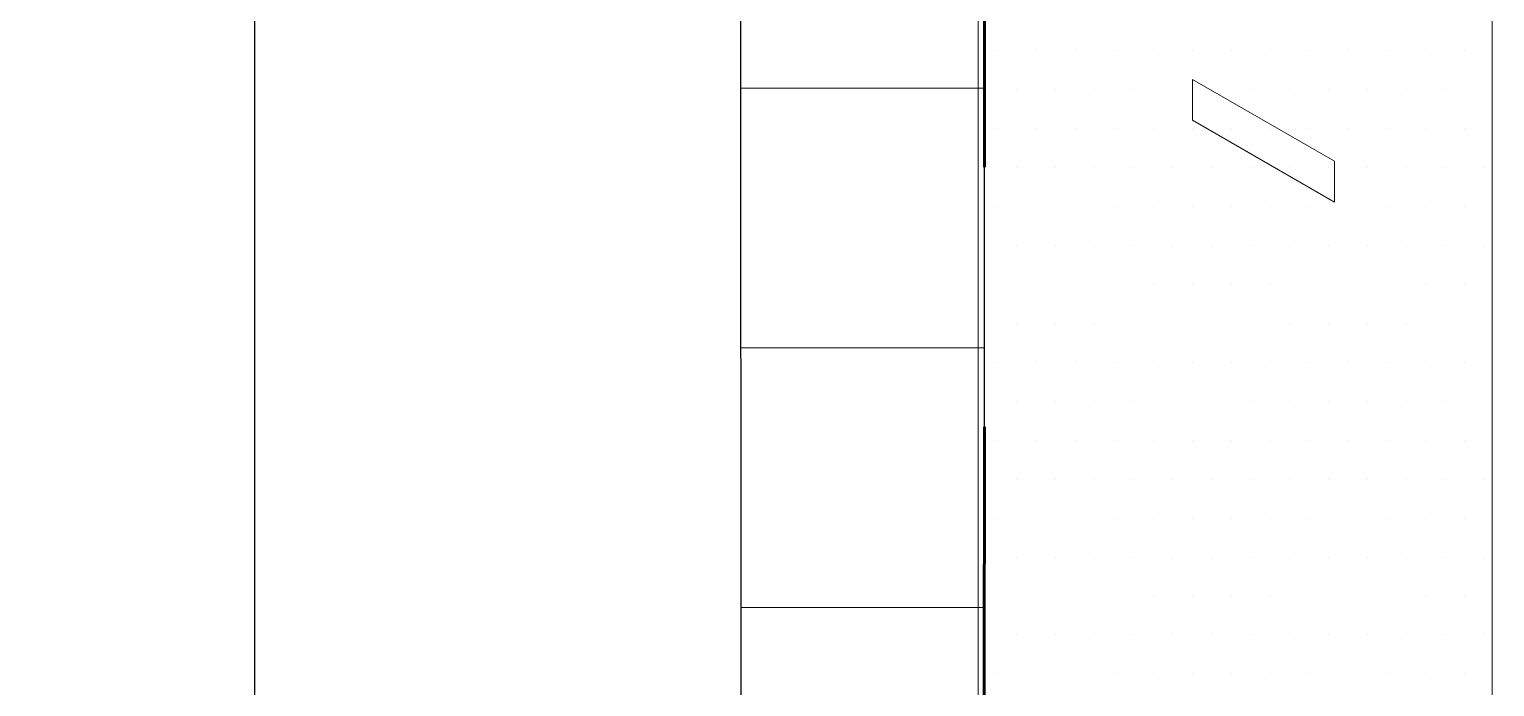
# Model space of a CAD drawing. Header units: inches. Extents: x -20.7 to 76.3, y -55.2 to 19.1.
# Drawn here: x 46.451 to 47.157, y -36.401 to -36.084 of the extents above; entities that cross this region are included whole.
import ezdxf

# ---------------------------------------------------------------- set-up
doc = ezdxf.new("R2010")
doc.units = ezdxf.units.IN
doc.header["$MEASUREMENT"] = 0
doc.linetypes.add('AI-Linetype-79', pattern=[0.375113, 0.250075, -0.125038])
for name, color, linetype, lineweight in [('.ATI-HATCH', 7, 'Continuous', 0), ('G-ANNO-TTLB', 7, 'Continuous', 0), ('TYVEK', 7, 'Continuous', 0)]:
    doc.layers.add(name, color=color, linetype=linetype, lineweight=lineweight)

# ---------------------------------------------------------------- blocks, each defined once
blk = doc.blocks.new('Block_678')
at = {"layer": '.ATI-HATCH'}
for points, knots in [([(46.43599, -36.52153), (46.43599, -36.52153), (46.19759, -36.57267), (46.19759, -36.57267), (46.19759, -36.57267), (46.19516, -32.98972), (46.19516, -32.98972), (46.19516, -32.98972), (46.66671, -33.26015), (46.66671, -33.26015), (46.66671, -33.26015), (46.43623, -33.39643), (46.43623, -33.39643), (46.43623, -33.39643), (46.43599, -33.39629), (46.43599, -33.39629), (46.43599, -33.39629), (46.43599, -36.52153), (46.43599, -36.52153)], [0, 0, 0, 0, 1, 1, 1, 2, 2, 2, 3, 3, 3, 4, 4, 4, 5, 5, 5, 6, 6, 6, 6]), ([(46.90438, -36.42107), (46.90653, -36.42061), (46.9087, -36.42022), (46.91089, -36.41991), (46.91089, -36.41991), (46.91018, -33.66826), (46.91018, -33.66826), (46.91018, -33.66826), (46.91042, -33.6684), (46.91042, -33.6684), (46.91042, -33.6684), (47.14092, -33.53212), (47.14092, -33.53212), (47.14092, -33.53212), (46.79181, -33.3319), (46.79181, -33.3319), (46.79181, -33.3319), (46.79392, -36.44476), (46.79392, -36.44476), (46.79392, -36.44476), (46.90438, -36.42107), (46.90438, -36.42107)], [0, 0, 0, 0, 1, 1, 1, 2, 2, 2, 3, 3, 3, 4, 4, 4, 5, 5, 5, 6, 6, 6, 7, 7, 7, 7])]:
    blk.add_open_spline(points, degree=3, knots=knots, dxfattribs=at)
at = {"layer": '.ATI-HATCH', "color": 8, "lineweight": 0, "true_color": 0x808080}
for points in [[(46.79369, -36.11257), (46.79369, -36.11257), (46.91081, -36.11257), (46.91081, -36.11257)], [(46.79378, -36.2376), (46.79378, -36.2376), (46.91084, -36.2376), (46.91084, -36.2376)], [(46.79386, -36.36264), (46.79386, -36.36264), (46.91087, -36.36264), (46.91087, -36.36264)]]:
    blk.add_open_spline(points, degree=3, dxfattribs=at)
blk = doc.blocks.new('Block_679')
at = {"layer": '.ATI-HATCH'}
for points in [[(47.15539, -35.28327), (47.15539, -35.28327), (46.90791, -35.13328), (46.90791, -35.13328), (46.90791, -35.13328), (46.90791, -37.44057), (46.90791, -37.44057), (46.90791, -37.44057), (47.15539, -37.59056), (47.15539, -37.59056), (47.15539, -37.59056), (47.15539, -35.28327), (47.15539, -35.28327)], [(47.15539, -37.59056), (47.15539, -37.59056), (47.29189, -37.51254), (47.29189, -37.51254), (47.29189, -37.51254), (47.29189, -35.36599), (47.29189, -35.36599), (47.29189, -35.36599), (47.15539, -35.28327), (47.15539, -35.28327), (47.15539, -35.28327), (47.15539, -37.59056), (47.15539, -37.59056)]]:
    blk.add_open_spline(points, degree=3, knots=[0, 0, 0, 0, 1, 1, 1, 2, 2, 2, 3, 3, 3, 4, 4, 4, 4], dxfattribs=at)
at = {"layer": '.ATI-HATCH', "color": 8, "lineweight": 0, "true_color": 0x808080}
for points in [[(46.91713, -36.0945), (46.91713, -36.0945), (46.91713, -36.0945), (46.91713, -36.0945)], [(46.93589, -36.0945), (46.93589, -36.0945), (46.93589, -36.0945), (46.93589, -36.0945)], [(46.95464, -36.0945), (46.95464, -36.0945), (46.95464, -36.0945), (46.95464, -36.0945)], [(46.9734, -36.0945), (46.9734, -36.0945), (46.9734, -36.0945), (46.9734, -36.0945)], [(46.99215, -36.0945), (46.99215, -36.0945), (46.99215, -36.0945), (46.99215, -36.0945)], [(47.01091, -36.0945), (47.01091, -36.0945), (47.01091, -36.0945), (47.01091, -36.0945)], [(47.02967, -36.0945), (47.02967, -36.0945), (47.02967, -36.0945), (47.02967, -36.0945)], [(47.04842, -36.0945), (47.04842, -36.0945), (47.04842, -36.0945), (47.04842, -36.0945)], [(47.06718, -36.0945), (47.06718, -36.0945), (47.06718, -36.0945), (47.06718, -36.0945)], [(47.08593, -36.0945), (47.08593, -36.0945), (47.08593, -36.0945), (47.08593, -36.0945)], [(47.10469, -36.0945), (47.10469, -36.0945), (47.10469, -36.0945), (47.10469, -36.0945)], [(47.12344, -36.0945), (47.12344, -36.0945), (47.12344, -36.0945), (47.12344, -36.0945)], [(47.1422, -36.0945), (47.1422, -36.0945), (47.1422, -36.0945), (47.1422, -36.0945)], [(46.92651, -36.11325), (46.92651, -36.11325), (46.92651, -36.11325), (46.92651, -36.11325)], [(46.94527, -36.11325), (46.94527, -36.11325), (46.94527, -36.11325), (46.94527, -36.11325)], [(46.96402, -36.11325), (46.96402, -36.11325), (46.96402, -36.11325), (46.96402, -36.11325)], [(46.98278, -36.11325), (46.98278, -36.11325), (46.98278, -36.11325), (46.98278, -36.11325)], [(47.00153, -36.11325), (47.00153, -36.11325), (47.00153, -36.11325), (47.00153, -36.11325)], [(47.02029, -36.11325), (47.02029, -36.11325), (47.02029, -36.11325), (47.02029, -36.11325)], [(47.03904, -36.11325), (47.03904, -36.11325), (47.03904, -36.11325), (47.03904, -36.11325)], [(47.0578, -36.11325), (47.0578, -36.11325), (47.0578, -36.11325), (47.0578, -36.11325)], [(47.07656, -36.11325), (47.07656, -36.11325), (47.07656, -36.11325), (47.07656, -36.11325)], [(47.09531, -36.11325), (47.09531, -36.11325), (47.09531, -36.11325), (47.09531, -36.11325)], [(47.11407, -36.11325), (47.11407, -36.11325), (47.11407, -36.11325), (47.11407, -36.11325)], [(47.13282, -36.11325), (47.13282, -36.11325), (47.13282, -36.11325), (47.13282, -36.11325)], [(47.15158, -36.11325), (47.15158, -36.11325), (47.15158, -36.11325), (47.15158, -36.11325)], [(46.91713, -36.13201), (46.91713, -36.13201), (46.91713, -36.13201), (46.91713, -36.13201)], [(46.93589, -36.13201), (46.93589, -36.13201), (46.93589, -36.13201), (46.93589, -36.13201)], [(46.95464, -36.13201), (46.95464, -36.13201), (46.95464, -36.13201), (46.95464, -36.13201)], [(46.9734, -36.13201), (46.9734, -36.13201), (46.9734, -36.13201), (46.9734, -36.13201)], [(46.99215, -36.13201), (46.99215, -36.13201), (46.99215, -36.13201), (46.99215, -36.13201)], [(47.01091, -36.13201), (47.01091, -36.13201), (47.01091, -36.13201), (47.01091, -36.13201)], [(47.02967, -36.13201), (47.02967, -36.13201), (47.02967, -36.13201), (47.02967, -36.13201)], [(47.04842, -36.13201), (47.04842, -36.13201), (47.04842, -36.13201), (47.04842, -36.13201)], [(47.06718, -36.13201), (47.06718, -36.13201), (47.06718, -36.13201), (47.06718, -36.13201)], [(47.08593, -36.13201), (47.08593, -36.13201), (47.08593, -36.13201), (47.08593, -36.13201)], [(47.10469, -36.13201), (47.10469, -36.13201), (47.10469, -36.13201), (47.10469, -36.13201)], [(47.12344, -36.13201), (47.12344, -36.13201), (47.12344, -36.13201), (47.12344, -36.13201)], [(47.1422, -36.13201), (47.1422, -36.13201), (47.1422, -36.13201), (47.1422, -36.13201)], [(46.92651, -36.15076), (46.92651, -36.15076), (46.92651, -36.15076), (46.92651, -36.15076)], [(46.94527, -36.15076), (46.94527, -36.15076), (46.94527, -36.15076), (46.94527, -36.15076)], [(46.96402, -36.15076), (46.96402, -36.15076), (46.96402, -36.15076), (46.96402, -36.15076)], [(46.98278, -36.15076), (46.98278, -36.15076), (46.98278, -36.15076), (46.98278, -36.15076)], [(47.00153, -36.15076), (47.00153, -36.15076), (47.00153, -36.15076), (47.00153, -36.15076)], [(47.02029, -36.15076), (47.02029, -36.15076), (47.02029, -36.15076), (47.02029, -36.15076)], [(47.03904, -36.15076), (47.03904, -36.15076), (47.03904, -36.15076), (47.03904, -36.15076)], [(47.0578, -36.15076), (47.0578, -36.15076), (47.0578, -36.15076), (47.0578, -36.15076)], [(47.07656, -36.15076), (47.07656, -36.15076), (47.07656, -36.15076), (47.07656, -36.15076)], [(47.09531, -36.15076), (47.09531, -36.15076), (47.09531, -36.15076), (47.09531, -36.15076)], [(47.11407, -36.15076), (47.11407, -36.15076), (47.11407, -36.15076), (47.11407, -36.15076)], [(47.13282, -36.15076), (47.13282, -36.15076), (47.13282, -36.15076), (47.13282, -36.15076)], [(47.15158, -36.15076), (47.15158, -36.15076), (47.15158, -36.15076), (47.15158, -36.15076)], [(46.91713, -36.16952), (46.91713, -36.16952), (46.91713, -36.16952), (46.91713, -36.16952)], [(46.93589, -36.16952), (46.93589, -36.16952), (46.93589, -36.16952), (46.93589, -36.16952)], [(46.95464, -36.16952), (46.95464, -36.16952), (46.95464, -36.16952), (46.95464, -36.16952)], [(46.9734, -36.16952), (46.9734, -36.16952), (46.9734, -36.16952), (46.9734, -36.16952)], [(46.99215, -36.16952), (46.99215, -36.16952), (46.99215, -36.16952), (46.99215, -36.16952)], [(47.01091, -36.16952), (47.01091, -36.16952), (47.01091, -36.16952), (47.01091, -36.16952)], [(47.02967, -36.16952), (47.02967, -36.16952), (47.02967, -36.16952), (47.02967, -36.16952)], [(47.04842, -36.16952), (47.04842, -36.16952), (47.04842, -36.16952), (47.04842, -36.16952)], [(47.06718, -36.16952), (47.06718, -36.16952), (47.06718, -36.16952), (47.06718, -36.16952)], [(47.08593, -36.16952), (47.08593, -36.16952), (47.08593, -36.16952), (47.08593, -36.16952)], [(47.10469, -36.16952), (47.10469, -36.16952), (47.10469, -36.16952), (47.10469, -36.16952)], [(47.12344, -36.16952), (47.12344, -36.16952), (47.12344, -36.16952), (47.12344, -36.16952)], [(47.1422, -36.16952), (47.1422, -36.16952), (47.1422, -36.16952), (47.1422, -36.16952)], [(46.92651, -36.18828), (46.92651, -36.18828), (46.92651, -36.18828), (46.92651, -36.18828)], [(46.94527, -36.18828), (46.94527, -36.18828), (46.94527, -36.18828), (46.94527, -36.18828)], [(46.96402, -36.18828), (46.96402, -36.18828), (46.96402, -36.18828), (46.96402, -36.18828)], [(46.98278, -36.18828), (46.98278, -36.18828), (46.98278, -36.18828), (46.98278, -36.18828)], [(47.00153, -36.18828), (47.00153, -36.18828), (47.00153, -36.18828), (47.00153, -36.18828)], [(47.02029, -36.18828), (47.02029, -36.18828), (47.02029, -36.18828), (47.02029, -36.18828)], [(47.03904, -36.18828), (47.03904, -36.18828), (47.03904, -36.18828), (47.03904, -36.18828)], [(47.0578, -36.18828), (47.0578, -36.18828), (47.0578, -36.18828), (47.0578, -36.18828)], [(47.07656, -36.18828), (47.07656, -36.18828), (47.07656, -36.18828), (47.07656, -36.18828)], [(47.09531, -36.18828), (47.09531, -36.18828), (47.09531, -36.18828), (47.09531, -36.18828)], [(47.11407, -36.18828), (47.11407, -36.18828), (47.11407, -36.18828), (47.11407, -36.18828)], [(47.13282, -36.18828), (47.13282, -36.18828), (47.13282, -36.18828), (47.13282, -36.18828)], [(47.15158, -36.18828), (47.15158, -36.18828), (47.15158, -36.18828), (47.15158, -36.18828)], [(46.91713, -36.20703), (46.91713, -36.20703), (46.91713, -36.20703), (46.91713, -36.20703)], [(46.93589, -36.20703), (46.93589, -36.20703), (46.93589, -36.20703), (46.93589, -36.20703)], [(46.95464, -36.20703), (46.95464, -36.20703), (46.95464, -36.20703), (46.95464, -36.20703)], [(46.9734, -36.20703), (46.9734, -36.20703), (46.9734, -36.20703), (46.9734, -36.20703)], [(46.99215, -36.20703), (46.99215, -36.20703), (46.99215, -36.20703), (46.99215, -36.20703)], [(47.01091, -36.20703), (47.01091, -36.20703), (47.01091, -36.20703), (47.01091, -36.20703)], [(47.02967, -36.20703), (47.02967, -36.20703), (47.02967, -36.20703), (47.02967, -36.20703)], [(47.04842, -36.20703), (47.04842, -36.20703), (47.04842, -36.20703), (47.04842, -36.20703)], [(47.06718, -36.20703), (47.06718, -36.20703), (47.06718, -36.20703), (47.06718, -36.20703)], [(47.08593, -36.20703), (47.08593, -36.20703), (47.08593, -36.20703), (47.08593, -36.20703)], [(47.10469, -36.20703), (47.10469, -36.20703), (47.10469, -36.20703), (47.10469, -36.20703)], [(47.12344, -36.20703), (47.12344, -36.20703), (47.12344, -36.20703), (47.12344, -36.20703)], [(47.1422, -36.20703), (47.1422, -36.20703), (47.1422, -36.20703), (47.1422, -36.20703)], [(46.92651, -36.22579), (46.92651, -36.22579), (46.92651, -36.22579), (46.92651, -36.22579)], [(46.94527, -36.22579), (46.94527, -36.22579), (46.94527, -36.22579), (46.94527, -36.22579)], [(46.96402, -36.22579), (46.96402, -36.22579), (46.96402, -36.22579), (46.96402, -36.22579)], [(46.98278, -36.22579), (46.98278, -36.22579), (46.98278, -36.22579), (46.98278, -36.22579)], [(47.00153, -36.22579), (47.00153, -36.22579), (47.00153, -36.22579), (47.00153, -36.22579)], [(47.02029, -36.22579), (47.02029, -36.22579), (47.02029, -36.22579), (47.02029, -36.22579)], [(47.03904, -36.22579), (47.03904, -36.22579), (47.03904, -36.22579), (47.03904, -36.22579)], [(47.0578, -36.22579), (47.0578, -36.22579), (47.0578, -36.22579), (47.0578, -36.22579)], [(47.07656, -36.22579), (47.07656, -36.22579), (47.07656, -36.22579), (47.07656, -36.22579)], [(47.09531, -36.22579), (47.09531, -36.22579), (47.09531, -36.22579), (47.09531, -36.22579)], [(47.11407, -36.22579), (47.11407, -36.22579), (47.11407, -36.22579), (47.11407, -36.22579)], [(47.13282, -36.22579), (47.13282, -36.22579), (47.13282, -36.22579), (47.13282, -36.22579)], [(47.15158, -36.22579), (47.15158, -36.22579), (47.15158, -36.22579), (47.15158, -36.22579)], [(46.91713, -36.24454), (46.91713, -36.24454), (46.91713, -36.24454), (46.91713, -36.24454)], [(46.93589, -36.24454), (46.93589, -36.24454), (46.93589, -36.24454), (46.93589, -36.24454)], [(46.95464, -36.24454), (46.95464, -36.24454), (46.95464, -36.24454), (46.95464, -36.24454)], [(46.9734, -36.24454), (46.9734, -36.24454), (46.9734, -36.24454), (46.9734, -36.24454)], [(46.99215, -36.24454), (46.99215, -36.24454), (46.99215, -36.24454), (46.99215, -36.24454)], [(47.01091, -36.24454), (47.01091, -36.24454), (47.01091, -36.24454), (47.01091, -36.24454)], [(47.02967, -36.24454), (47.02967, -36.24454), (47.02967, -36.24454), (47.02967, -36.24454)], [(47.04842, -36.24454), (47.04842, -36.24454), (47.04842, -36.24454), (47.04842, -36.24454)], [(47.06718, -36.24454), (47.06718, -36.24454), (47.06718, -36.24454), (47.06718, -36.24454)], [(47.08593, -36.24454), (47.08593, -36.24454), (47.08593, -36.24454), (47.08593, -36.24454)], [(47.10469, -36.24454), (47.10469, -36.24454), (47.10469, -36.24454), (47.10469, -36.24454)], [(47.12344, -36.24454), (47.12344, -36.24454), (47.12344, -36.24454), (47.12344, -36.24454)], [(47.1422, -36.24454), (47.1422, -36.24454), (47.1422, -36.24454), (47.1422, -36.24454)], [(46.92651, -36.2633), (46.92651, -36.2633), (46.92651, -36.2633), (46.92651, -36.2633)], [(46.94527, -36.2633), (46.94527, -36.2633), (46.94527, -36.2633), (46.94527, -36.2633)], [(46.96402, -36.2633), (46.96402, -36.2633), (46.96402, -36.2633), (46.96402, -36.2633)], [(46.98278, -36.2633), (46.98278, -36.2633), (46.98278, -36.2633), (46.98278, -36.2633)], [(47.00153, -36.2633), (47.00153, -36.2633), (47.00153, -36.2633), (47.00153, -36.2633)], [(47.02029, -36.2633), (47.02029, -36.2633), (47.02029, -36.2633), (47.02029, -36.2633)], [(47.03904, -36.2633), (47.03904, -36.2633), (47.03904, -36.2633), (47.03904, -36.2633)], [(47.0578, -36.2633), (47.0578, -36.2633), (47.0578, -36.2633), (47.0578, -36.2633)], [(47.07656, -36.2633), (47.07656, -36.2633), (47.07656, -36.2633), (47.07656, -36.2633)], [(47.09531, -36.2633), (47.09531, -36.2633), (47.09531, -36.2633), (47.09531, -36.2633)], [(47.11407, -36.2633), (47.11407, -36.2633), (47.11407, -36.2633), (47.11407, -36.2633)], [(47.13282, -36.2633), (47.13282, -36.2633), (47.13282, -36.2633), (47.13282, -36.2633)], [(47.15158, -36.2633), (47.15158, -36.2633), (47.15158, -36.2633), (47.15158, -36.2633)], [(46.91713, -36.28205), (46.91713, -36.28205), (46.91713, -36.28205), (46.91713, -36.28205)], [(46.93589, -36.28205), (46.93589, -36.28205), (46.93589, -36.28205), (46.93589, -36.28205)], [(46.95464, -36.28205), (46.95464, -36.28205), (46.95464, -36.28205), (46.95464, -36.28205)], [(46.9734, -36.28205), (46.9734, -36.28205), (46.9734, -36.28205), (46.9734, -36.28205)], [(46.99215, -36.28205), (46.99215, -36.28205), (46.99215, -36.28205), (46.99215, -36.28205)], [(47.01091, -36.28205), (47.01091, -36.28205), (47.01091, -36.28205), (47.01091, -36.28205)], [(47.02967, -36.28205), (47.02967, -36.28205), (47.02967, -36.28205), (47.02967, -36.28205)], [(47.04842, -36.28205), (47.04842, -36.28205), (47.04842, -36.28205), (47.04842, -36.28205)], [(47.06718, -36.28205), (47.06718, -36.28205), (47.06718, -36.28205), (47.06718, -36.28205)], [(47.08593, -36.28205), (47.08593, -36.28205), (47.08593, -36.28205), (47.08593, -36.28205)], [(47.10469, -36.28205), (47.10469, -36.28205), (47.10469, -36.28205), (47.10469, -36.28205)], [(47.12344, -36.28205), (47.12344, -36.28205), (47.12344, -36.28205), (47.12344, -36.28205)], [(47.1422, -36.28205), (47.1422, -36.28205), (47.1422, -36.28205), (47.1422, -36.28205)], [(46.92651, -36.30081), (46.92651, -36.30081), (46.92651, -36.30081), (46.92651, -36.30081)], [(46.94527, -36.30081), (46.94527, -36.30081), (46.94527, -36.30081), (46.94527, -36.30081)], [(46.96402, -36.30081), (46.96402, -36.30081), (46.96402, -36.30081), (46.96402, -36.30081)], [(46.98278, -36.30081), (46.98278, -36.30081), (46.98278, -36.30081), (46.98278, -36.30081)], [(47.00153, -36.30081), (47.00153, -36.30081), (47.00153, -36.30081), (47.00153, -36.30081)], [(47.02029, -36.30081), (47.02029, -36.30081), (47.02029, -36.30081), (47.02029, -36.30081)], [(47.03904, -36.30081), (47.03904, -36.30081), (47.03904, -36.30081), (47.03904, -36.30081)], [(47.0578, -36.30081), (47.0578, -36.30081), (47.0578, -36.30081), (47.0578, -36.30081)], [(47.07656, -36.30081), (47.07656, -36.30081), (47.07656, -36.30081), (47.07656, -36.30081)], [(47.09531, -36.30081), (47.09531, -36.30081), (47.09531, -36.30081), (47.09531, -36.30081)], [(47.11407, -36.30081), (47.11407, -36.30081), (47.11407, -36.30081), (47.11407, -36.30081)], [(47.13282, -36.30081), (47.13282, -36.30081), (47.13282, -36.30081), (47.13282, -36.30081)], [(47.15158, -36.30081), (47.15158, -36.30081), (47.15158, -36.30081), (47.15158, -36.30081)], [(46.91713, -36.31956), (46.91713, -36.31956), (46.91713, -36.31956), (46.91713, -36.31956)], [(46.93589, -36.31956), (46.93589, -36.31956), (46.93589, -36.31956), (46.93589, -36.31956)], [(46.95464, -36.31956), (46.95464, -36.31956), (46.95464, -36.31956), (46.95464, -36.31956)], [(46.9734, -36.31956), (46.9734, -36.31956), (46.9734, -36.31956), (46.9734, -36.31956)], [(46.99215, -36.31956), (46.99215, -36.31956), (46.99215, -36.31956), (46.99215, -36.31956)], [(47.01091, -36.31956), (47.01091, -36.31956), (47.01091, -36.31956), (47.01091, -36.31956)], [(47.02967, -36.31956), (47.02967, -36.31956), (47.02967, -36.31956), (47.02967, -36.31956)], [(47.04842, -36.31956), (47.04842, -36.31956), (47.04842, -36.31956), (47.04842, -36.31956)], [(47.06718, -36.31956), (47.06718, -36.31956), (47.06718, -36.31956), (47.06718, -36.31956)], [(47.08593, -36.31956), (47.08593, -36.31956), (47.08593, -36.31956), (47.08593, -36.31956)], [(47.10469, -36.31956), (47.10469, -36.31956), (47.10469, -36.31956), (47.10469, -36.31956)], [(47.12344, -36.31956), (47.12344, -36.31956), (47.12344, -36.31956), (47.12344, -36.31956)], [(47.1422, -36.31956), (47.1422, -36.31956), (47.1422, -36.31956), (47.1422, -36.31956)], [(46.92651, -36.33832), (46.92651, -36.33832), (46.92651, -36.33832), (46.92651, -36.33832)], [(46.94527, -36.33832), (46.94527, -36.33832), (46.94527, -36.33832), (46.94527, -36.33832)], [(46.96402, -36.33832), (46.96402, -36.33832), (46.96402, -36.33832), (46.96402, -36.33832)], [(46.98278, -36.33832), (46.98278, -36.33832), (46.98278, -36.33832), (46.98278, -36.33832)], [(47.00153, -36.33832), (47.00153, -36.33832), (47.00153, -36.33832), (47.00153, -36.33832)], [(47.02029, -36.33832), (47.02029, -36.33832), (47.02029, -36.33832), (47.02029, -36.33832)], [(47.03904, -36.33832), (47.03904, -36.33832), (47.03904, -36.33832), (47.03904, -36.33832)], [(47.0578, -36.33832), (47.0578, -36.33832), (47.0578, -36.33832), (47.0578, -36.33832)], [(47.07656, -36.33832), (47.07656, -36.33832), (47.07656, -36.33832), (47.07656, -36.33832)], [(47.09531, -36.33832), (47.09531, -36.33832), (47.09531, -36.33832), (47.09531, -36.33832)], [(47.11407, -36.33832), (47.11407, -36.33832), (47.11407, -36.33832), (47.11407, -36.33832)], [(47.13282, -36.33832), (47.13282, -36.33832), (47.13282, -36.33832), (47.13282, -36.33832)], [(47.15158, -36.33832), (47.15158, -36.33832), (47.15158, -36.33832), (47.15158, -36.33832)], [(46.91713, -36.35708), (46.91713, -36.35708), (46.91713, -36.35708), (46.91713, -36.35708)], [(46.93589, -36.35708), (46.93589, -36.35708), (46.93589, -36.35708), (46.93589, -36.35708)], [(46.95464, -36.35708), (46.95464, -36.35708), (46.95464, -36.35708), (46.95464, -36.35708)], [(46.9734, -36.35708), (46.9734, -36.35708), (46.9734, -36.35708), (46.9734, -36.35708)], [(46.99215, -36.35708), (46.99215, -36.35708), (46.99215, -36.35708), (46.99215, -36.35708)], [(47.01091, -36.35708), (47.01091, -36.35708), (47.01091, -36.35708), (47.01091, -36.35708)], [(47.02967, -36.35708), (47.02967, -36.35708), (47.02967, -36.35708), (47.02967, -36.35708)], [(47.04842, -36.35708), (47.04842, -36.35708), (47.04842, -36.35708), (47.04842, -36.35708)], [(47.06718, -36.35708), (47.06718, -36.35708), (47.06718, -36.35708), (47.06718, -36.35708)], [(47.08593, -36.35708), (47.08593, -36.35708), (47.08593, -36.35708), (47.08593, -36.35708)], [(47.10469, -36.35708), (47.10469, -36.35708), (47.10469, -36.35708), (47.10469, -36.35708)], [(47.12344, -36.35708), (47.12344, -36.35708), (47.12344, -36.35708), (47.12344, -36.35708)], [(47.1422, -36.35708), (47.1422, -36.35708), (47.1422, -36.35708), (47.1422, -36.35708)], [(46.92651, -36.37583), (46.92651, -36.37583), (46.92651, -36.37583), (46.92651, -36.37583)], [(46.94527, -36.37583), (46.94527, -36.37583), (46.94527, -36.37583), (46.94527, -36.37583)], [(46.96402, -36.37583), (46.96402, -36.37583), (46.96402, -36.37583), (46.96402, -36.37583)], [(46.98278, -36.37583), (46.98278, -36.37583), (46.98278, -36.37583), (46.98278, -36.37583)], [(47.00153, -36.37583), (47.00153, -36.37583), (47.00153, -36.37583), (47.00153, -36.37583)], [(47.02029, -36.37583), (47.02029, -36.37583), (47.02029, -36.37583), (47.02029, -36.37583)], [(47.03904, -36.37583), (47.03904, -36.37583), (47.03904, -36.37583), (47.03904, -36.37583)], [(47.0578, -36.37583), (47.0578, -36.37583), (47.0578, -36.37583), (47.0578, -36.37583)], [(47.07656, -36.37583), (47.07656, -36.37583), (47.07656, -36.37583), (47.07656, -36.37583)], [(47.09531, -36.37583), (47.09531, -36.37583), (47.09531, -36.37583), (47.09531, -36.37583)], [(47.11407, -36.37583), (47.11407, -36.37583), (47.11407, -36.37583), (47.11407, -36.37583)], [(47.13282, -36.37583), (47.13282, -36.37583), (47.13282, -36.37583), (47.13282, -36.37583)], [(47.15158, -36.37583), (47.15158, -36.37583), (47.15158, -36.37583), (47.15158, -36.37583)], [(46.91713, -36.39459), (46.91713, -36.39459), (46.91713, -36.39459), (46.91713, -36.39459)], [(46.93589, -36.39459), (46.93589, -36.39459), (46.93589, -36.39459), (46.93589, -36.39459)], [(46.95464, -36.39459), (46.95464, -36.39459), (46.95464, -36.39459), (46.95464, -36.39459)], [(46.9734, -36.39459), (46.9734, -36.39459), (46.9734, -36.39459), (46.9734, -36.39459)], [(46.99215, -36.39459), (46.99215, -36.39459), (46.99215, -36.39459), (46.99215, -36.39459)], [(47.01091, -36.39459), (47.01091, -36.39459), (47.01091, -36.39459), (47.01091, -36.39459)], [(47.02967, -36.39459), (47.02967, -36.39459), (47.02967, -36.39459), (47.02967, -36.39459)], [(47.04842, -36.39459), (47.04842, -36.39459), (47.04842, -36.39459), (47.04842, -36.39459)], [(47.06718, -36.39459), (47.06718, -36.39459), (47.06718, -36.39459), (47.06718, -36.39459)], [(47.08593, -36.39459), (47.08593, -36.39459), (47.08593, -36.39459), (47.08593, -36.39459)], [(47.10469, -36.39459), (47.10469, -36.39459), (47.10469, -36.39459), (47.10469, -36.39459)], [(47.12344, -36.39459), (47.12344, -36.39459), (47.12344, -36.39459), (47.12344, -36.39459)], [(47.1422, -36.39459), (47.1422, -36.39459), (47.1422, -36.39459), (47.1422, -36.39459)]]:
    blk.add_open_spline(points, degree=3, dxfattribs=at)

msp = doc.modelspace()

# ---------------------------------------------------------------- hatches: boundary and pattern name
at = {"layer": 'G-ANNO-TTLB', "true_color": 0xff00ff, "transparency": 33554687}
h = msp.add_hatch(color=6, dxfattribs=at)
edge = h.paths.add_edge_path()
edge.add_spline(control_points=[(71.85725, -54.94557), (71.85725, -54.94557), (31.15722, -54.94557), (31.15722, -54.94557), (31.15722, -54.94557), (31.15722, -20.81027), (31.15722, -20.81027), (31.15722, -20.81027), (71.85725, -20.81027), (71.85725, -20.81027), (71.85725, -20.81027), (71.85725, -54.94557), (71.85725, -54.94557)], knot_values=[0, 0, 0, 0, 1, 1, 1, 2, 2, 2, 3, 3, 3, 4, 4, 4, 4], degree=3, periodic=0)
edge = h.paths.add_edge_path()
edge.add_spline(control_points=[(31.28226, -20.93531), (31.28226, -20.93531), (31.28226, -54.82054), (31.28226, -54.82054), (31.28226, -54.82054), (71.73222, -54.82054), (71.73222, -54.82054), (71.73222, -54.82054), (71.73222, -20.93531), (71.73222, -20.93531), (71.73222, -20.93531), (31.28226, -20.93531), (31.28226, -20.93531)], knot_values=[0, 0, 0, 0, 1, 1, 1, 2, 2, 2, 3, 3, 3, 4, 4, 4, 4], degree=3, periodic=0)
edge.add_line((31.28226, -20.93531), (31.28226, -20.93531))

# ---------------------------------------------------------------- linework, layer by layer
at = {"layer": 'G-ANNO-TTLB'}
for points in [[(71.85725, -54.94557), (71.85725, -54.94557), (31.15722, -54.94557), (31.15722, -54.94557), (31.15722, -54.94557), (31.15722, -20.81027), (31.15722, -20.81027), (31.15722, -20.81027), (71.85725, -20.81027), (71.85725, -20.81027), (71.85725, -20.81027), (71.85725, -54.94557), (71.85725, -54.94557)], [(31.28226, -20.93531), (31.28226, -20.93531), (31.28226, -54.82054), (31.28226, -54.82054), (31.28226, -54.82054), (71.73222, -54.82054), (71.73222, -54.82054), (71.73222, -54.82054), (71.73222, -20.93531), (71.73222, -20.93531), (71.73222, -20.93531), (31.28226, -20.93531), (31.28226, -20.93531)]]:
    msp.add_open_spline(points, degree=3, knots=[0, 0, 0, 0, 1, 1, 1, 2, 2, 2, 3, 3, 3, 4, 4, 4, 4], dxfattribs=at)
at = {"layer": 'TYVEK', "color": 33, "lineweight": 25, "true_color": 0xcc9966}
for p, q in [((46.79392, -36.44476), (46.79181, -33.33179)), ((46.55844, -33.4668), (46.55979, -36.49498)), ((46.91018, -33.66855), (46.91089, -36.41991))]:
    msp.add_line(p, q, dxfattribs=at)
at = {"layer": 'TYVEK', "color": 18, "linetype": 'AI-Linetype-79', "lineweight": 60, "true_color": 0x000000}
msp.add_line((46.91119, -35.15028), (46.91089, -36.40796), dxfattribs=at)
at = {"layer": 'TYVEK', "color": 250, "lineweight": 18, "true_color": 0x221f1f}
msp.add_lwpolyline([(47.01112, -36.1083), (47.07942, -36.14772), (47.0794, -36.16745), (47.01112, -36.12797)], close=True, dxfattribs=at)

# ---------------------------------------------------------------- block references
at = {"layer": '.ATI-HATCH'}
for name in ['Block_678', 'Block_679']:
    msp.add_blockref(name, (0, 0), dxfattribs=at)

doc.saveas('drawing.dxf')
